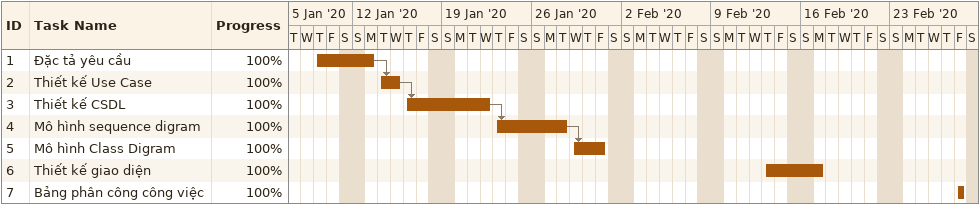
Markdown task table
| ID | Task | Start | Finish | Predecessors | % complete |
|---|---|---|---|---|---|
| 1 | Đặc tả yêu cầu | 2020-01-09 | 2020-01-13 |  | 100 |
| 2 | Thiết kế Use Case | 2020-01-14 | 2020-01-15 | 1 | 100 |
| 3 | Thiết kế CSDL | 2020-01-16 | 2020-01-22 | 2 | 100 |
| 4 | Mô hình sequence digram | 2020-01-23 | 2020-01-28 | 3 | 100 |
| 5 | Mô hình Class Digram | 2020-01-29 | 2020-01-31 | 4 | 100 |
| 6 | Thiết kế giao diện | 2020-02-13 | 2020-02-17 |  | 100 |
| 7 | Bảng phân công công việc | 2020-02-28 | 2020-02-28 |  | 100 |
